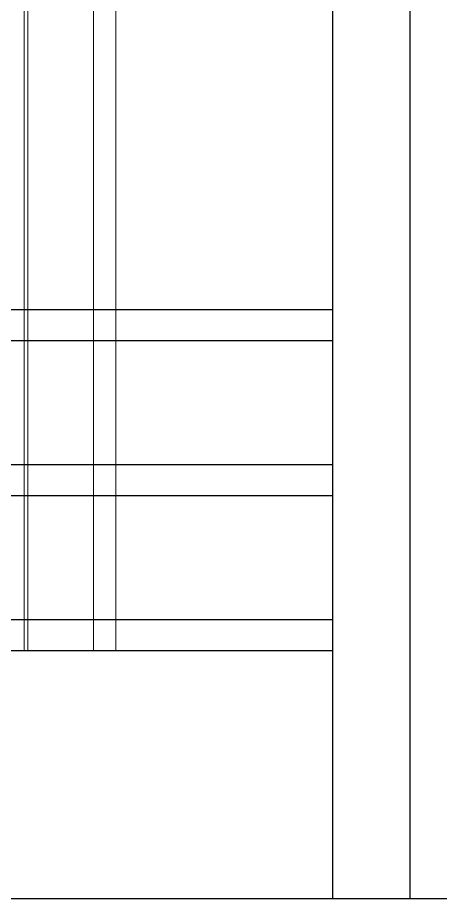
# Model space of a CAD drawing. Header units: inches. Extents: x -5096374 to -5070857, y -3259973 to -3243900.
# Drawn here: x -5078954.9 to -5078927.6, y -3259178.1 to -3259121.3 of the extents above; entities that cross this region are included whole.
import ezdxf

# ---------------------------------------------------------------- set-up
doc = ezdxf.new("R2010")
doc.units = ezdxf.units.IN
doc.header["$LTSCALE"] = 2
doc.header["$MEASUREMENT"] = 0
doc.layers.get('0').update_dxf_attribs({"linetype": 'CONTINUOUS'})
doc.layers.add('window', color=4, linetype='CONTINUOUS', lineweight=13)

msp = doc.modelspace()

# ---------------------------------------------------------------- linework, layer by layer
at = {"ltscale": 0.5}
for p, q in [((-5078934.524, -3259178.096), (-5078934.524, -3259071.096)), ((-5078934.524, -3259178.096), (-5078934.524, -3259071.096)), ((-5078929.524, -3259178.096), (-5078929.524, -3259090.096)), ((-5079359.202, -3259140.096), (-5078934.524, -3259140.096)), ((-5079359.202, -3259142.096), (-5078934.524, -3259142.096)), ((-5079359.202, -3259150.096), (-5078934.524, -3259150.096)), ((-5079359.202, -3259152.096), (-5078934.524, -3259152.096)), ((-5079359.202, -3259160.096), (-5078934.524, -3259160.096)), ((-5079359.202, -3259162.096), (-5078934.524, -3259162.096)), ((-5079364.107, -3259178.096), (-5078929.524, -3259178.096)), ((-5078929.524, -3259178.096), (-5078916.524, -3259178.096))]:
    msp.add_line(p, q, dxfattribs=at)
at = {"layer": 'window'}
for p, q in [((-5078948.524, -3259094.096), (-5078948.524, -3259162.096)), ((-5078949.97, -3259095.678), (-5078949.97, -3259162.096)), ((-5078954.452, -3259162.096), (-5078954.452, -3259100.026)), ((-5078954.2, -3259099.782), (-5078954.2, -3259162.096))]:
    msp.add_line(p, q, dxfattribs=at)

doc.saveas('drawing.dxf')
